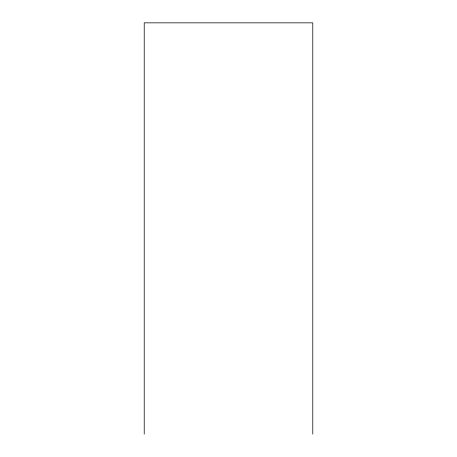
<?xml version="1.0" encoding="UTF-8"?>
<svg xmlns="http://www.w3.org/2000/svg" width="457" height="457" viewBox="0 0 457 457"><rect width="100%" height="100%" fill="white"/><g stroke="black" fill="none" stroke-linecap="round" stroke-linejoin="round"><path stroke-width="0.69" d="M312.777 434.15L312.777 22.85L144.223 22.85L144.223 434.15"/></g></svg>
